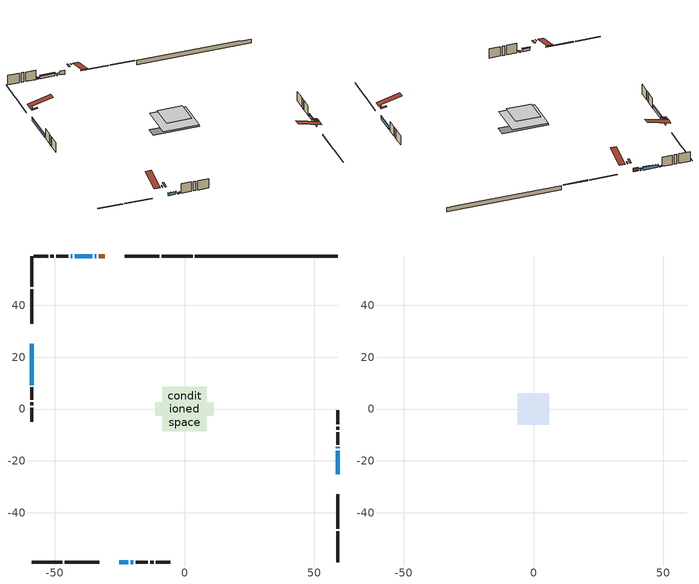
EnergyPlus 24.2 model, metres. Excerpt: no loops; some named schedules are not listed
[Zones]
conditioned space
 floor outside (Floor1 construction): -1.86,-1.86 -1.86,1.86 1.86,1.86 1.86,-1.86 z0.71
 floor adiabatic (AdiabaticFloorConstruction): -8.66,-8.66 -8.66,8.66 8.66,8.66 8.66,-8.66 z3.15
 floor foundation (Slab1 construction): -11.18,-2.55 -11.18,2.55 11.18,2.55 11.18,-2.55 z-1.54
 wall outside (RimJoist1 construction): 3.1,58.97 -8.83,58.97 / -58.97,-58.97 -47.04,-58.97 / -58.97,58.97 -58.97,47.04 / 58.97,-58.97 58.97,-47.04 z0.71:1.01
 wall outside (RimJoist2 construction): -9.76,58.97 -23.03,58.97 / -46.11,-58.97 -32.84,-58.97 / -58.97,46.11 -58.97,32.84 / 58.97,-46.11 58.97,-32.84 z0.71:1.01
 wall outside (AdiabaticWallConstruction 1): -30.75,58.97 -33.11,58.97 z0.71:2.74
 wall outside (AdiabaticWallConstruction): -34.04,58.97 -34.65,58.97 z0.71:1.63; 58.97,-25.12 58.97,-16.05 / -58.97,25.12 -58.97,9.24 / -25.12,-58.97 -21.72,-58.97 / -35.58,58.97 -42.38,58.97 z0.71:2.06; 58.97,-15.12 58.97,-14.62 / -20.79,-58.97 -19.79,-58.97 / -43.31,58.97 -43.81,58.97 z0.71:1.21
 wall outside (Wall1 construction): -44.74,58.97 -49.46,58.97 / -18.86,-58.97 -14.14,-58.97 / -58.97,8.32 -58.97,3.59 / 58.97,-13.69 58.97,-8.97 z0.71:5.59
 wall outside (Wall2 construction): -50.39,58.97 -51.67,58.97 / -13.21,-58.97 -11.93,-58.97 / -58.97,2.67 -58.97,1.39 / 58.97,-8.04 58.97,-6.76 z0.71:5.59
 wall outside (Wall3 construction): -52.6,58.97 -58.04,58.97 / -11,-58.97 -5.56,-58.97 / -58.97,0.46 -58.97,-4.98 / 58.97,-5.84 58.97,-0.39 z0.71:5.59
 wall foundation (FoundationWall1 construction): 4.03,58.97,-1.54 4.03,58.97,0.71 53.47,58.97,0.71 53.47,58.97,0.53 58.97,58.97,0.53 58.97,58.97,-1.54
 window (WindowConstruction 4): -34.04,58.97 -34.65,58.97 z0.71:1.62
 window (WindowConstruction 1): 58.97,-25.12 58.97,-16.05 z0.71:2.06
 window (WindowConstruction): -58.97,25.12 -58.97,9.25 z0.71:2.06
 window (WindowConstruction 2): -25.12,-58.97 -21.72,-58.97 z0.71:2.06
 window (WindowConstruction 3): -35.58,58.97 -42.38,58.97 z0.71:2.06
 window (WindowConstruction 5): 58.97,-15.12 58.97,-14.62 z0.71:1.21
 window (WindowConstruction 6): -20.79,-58.97 -19.79,-58.97 z0.71:1.21
 window (WindowConstruction 7): -43.31,58.97 -43.81,58.97 z0.71:1.21
 door (Door): -30.75,58.97 -33.11,58.97 z0.71:2.74
 ceiling adiabatic (AdiabaticFloorConstruction): 8.66,-8.66 8.66,8.66 -8.66,8.66 -8.66,-8.66 z3.15
 roof outside (Roof2 construction): -28.14,58.97,5.59 -28.14,57.76,5.89 -27.83,57.76,5.89 -27.83,58.97,5.59; -27.73,-58.97,5.59 -27.73,-57.76,5.89 -28.04,-57.76,5.89 -28.04,-58.97,5.59; -58.97,27.73,5.59 -57.76,27.73,5.89 -57.76,28.04,5.89 -58.97,28.04,5.59; 58.97,-27.73,5.59 57.76,-27.73,5.89 57.76,-28.04,5.89 58.97,-28.04,5.59
attic - vented
 floor to conditioned space (Floor2 construction Reversed): -5.98,-5.98 -5.98,5.98 5.98,5.98 5.98,-5.98 z5.59
 roof outside (Roof1 construction): -26.9,58.97,5.59 -26.9,47.56,8.44 -23.96,47.56,8.44 -23.96,58.97,5.59; -28.97,-58.97,5.59 -28.97,-47.56,8.44 -31.91,-47.56,8.44 -31.91,-58.97,5.59; -58.97,28.97,5.59 -47.56,28.97,8.44 -47.56,31.91,8.44 -58.97,31.91,5.59; 58.97,-28.97,5.59 47.56,-28.97,8.44 47.56,-31.91,8.44 58.97,-31.91,5.59
 roof outside (Roof3 construction): -29.82,58.97,5.59 -29.82,56,6.08 -29.07,56,6.08 -29.07,58.97,5.59; -26.05,-58.97,5.59 -26.05,-56,6.08 -26.8,-56,6.08 -26.8,-58.97,5.59; -58.97,26.05,5.59 -56,26.05,6.08 -56,26.8,6.08 -58.97,26.8,5.59; 58.97,-26.05,5.59 56,-26.05,6.08 56,-26.8,6.08 58.97,-26.8,5.59
shading: -34.95,58.97 -33.74,58.97 -33.74,59.27 -34.95,59.27 z1.92; 58.97,-15.75 58.97,-25.42 59.27,-25.42 59.27,-15.75 z2.36; -58.97,8.95 -58.97,25.42 -59.27,25.42 -59.27,8.95 z2.36; -21.42,-58.97 -25.42,-58.97 -25.42,-59.27 -21.42,-59.27 z2.36; -42.68,58.97 -35.28,58.97 -35.28,59.27 -42.68,59.27 z2.36; 58.97,-14.32 58.97,-15.42 59.27,-15.42 59.27,-14.32 z1.51; -19.49,-58.97 -21.09,-58.97 -21.09,-59.27 -19.49,-59.27 z1.51; -44.11,58.97 -43.01,58.97 -43.01,59.27 -44.11,59.27 z1.51
[Building]
Building 1: Terrain=Suburbs
[Site:Location]
Montreal Mirabel Intl AP_QC: Latitude {deg}=45.68; Longitude {deg}=-74.03; Time Zone {hr}=-5; Elevation {m}=82; Keep Site Location Information=Yes
[Site:GroundTemperature:Shallow]
0.642858, -1.75623, -1.94836, -0.80987, 3.76054, 8.30966, 12.2535, 14.7518, 14.9641, 12.9321, 9.08883, 4.67926
[Site:WaterMainsTemperature]
Calculation Method=Schedule; Temperature Schedule=mains temperature schedule
[Material] Roughness=Rough; Thermal Absorptance=0.9
Name | Thickness {m} | Conductivity {W/m-K} | Density {kg/m3} | Specific Heat {J/kg-K} | Solar Absorptance | Visible Absorptance
asphalt or fiberglass shingles | 0.00635 | 0.162714 | 1121.4 | 1465.45 | 0.84 | 0.84
ceiling loosefill ins | 0.254 | 0.0480833 | 16.02 | 1046.75 | 0.7 | 0.7
ceiling stud and cavity | 0.1397 | 0.314827 | 65.682 | 1177.47 | 0.7 | 0.7
concrete 4.0 in. | 0.1016 | 1.803125 | 2242.8 | 837.4 | 0.7 | 0.7
concrete 8.0 in. | 0.2032 | 1.803125 | 2242.8 | 837.4 | 0.7 | 0.7
door material | 0.04445 | 0.053851 | 512.64 | 1214.23 | 0.7 | 0.7
exterior vertical ins | 0.0436689 | 0.029427 | 32.04 | 1214.23 | 0.7 | 0.7
floor covering | 0.0127 | 0.0433444 | 54.468 | 1339.84 | 0.6 | 0.6
floor rigid ins; rim joist rigid ins; wall rigid ins | 0.051816 | 0.029427 | 32.04 | 1214.23 | 0.7 | 0.7
floor rigid ins 1; wall rigid ins 2 | 0.512978 | 0.029427 | 32.04 | 1214.23 | 0.7 | 0.7
floor stud and cavity | 0.1397 | 0.092771 | 92.3553 | 1139.71 | 0.7 | 0.7
floor stud and cavity 1 | 0.1397 | 1.75129 | 37.0049 | 1207.88 | 0.7 | 0.7
furniture material conditioned space 1 | 0.1524 | 0.115458 | 640.8 | 1214.23 | 0.6 | 0.6
gypsum board | 0.0127 | 0.160291 | 801 | 837.4 | 0.6 | 0.6
gypsum board 1 | 0.0127 | 0.160291 | 801 | 837.4 | 0.7 | 0.7
osb sheathing 0.5 in. | 0.0127 | 0.115458 | 512.64 | 1214.23 | 0.7 | 0.7
osb sheathing 0.75 in. | 0.01905 | 0.115458 | 512.64 | 1214.23 | 0.7 | 0.7
osb sheathing 2.0 in. | 0.0508 | 0.115458 | 512.64 | 1214.23 | 0.7 | 0.7
rim joist stud and cavity | 0.0508 | 0.0413573 | 125.044 | 1163.47 | 0.6 | 0.6
roof rigid ins; wall rigid ins 1 | 0.103632 | 0.029427 | 32.04 | 1214.23 | 0.7 | 0.7
roof stud and cavity | 0.2032 | 0.0885667 | 78.34581 | 1123.46 | 0.7 | 0.7
slab rigid ins | 0.0203751 | 0.029427 | 32.04 | 1214.23 | 0.7 | 0.7
wall stud and cavity | 0.1397 | 0.152282 | 139.0536 | 1170.24 | 0.7 | 0.7
wall stud and cavity 1 | 0.1397 | 0.300532 | 139.0536 | 1170.24 | 0.7 | 0.7
wall stud and cavity 2 | 0.1397 | 0.15141 | 139.0536 | 1170.24 | 0.7 | 0.7
wall stud and cavity 3 | 0.0889 | 0.380278 | 52.3479 | 1209.89 | 0.7 | 0.7
wall stud and cavity 4 | 0.0889 | 0.391764 | 83.0341 | 1211.67 | 0.7 | 0.7
wood siding | 0.0254 | 0.102417 | 544.68 | 1172.36 | 0 | 0
wood siding 1; wood siding 2; wood siding 3 | 0.0254 | 0.102417 | 544.68 | 1172.36 | 0.7 | 0.7
[WindowMaterial:SimpleGlazingSystem]
Name | U-Factor {W/m2-K} | Solar Heat Gain Coefficient
WindowMaterial | 2.93382 | 0.6
WindowMaterial 1 | 3.0383 | 0.46
WindowMaterial 2 | 3.09508 | 0.34
[Construction]
AdiabaticFloorConstruction: floor stud and cavity 1, floor rigid ins 1, osb sheathing 0.75 in., floor covering
AdiabaticWallConstruction: wood siding 2, wall rigid ins 2, wall stud and cavity 3, gypsum board
AdiabaticWallConstruction 1: wood siding 3, wall rigid ins 2, wall stud and cavity 3, gypsum board
Door: door material
Floor1 construction: floor stud and cavity, floor rigid ins, osb sheathing 0.75 in., floor covering
Floor2 construction Reversed: gypsum board, ceiling stud and cavity, ceiling loosefill ins
FoundationWall1 construction: concrete 8.0 in., gypsum board 1
furniture construction conditioned space 1: furniture material conditioned space 1
PartitionWallConstruction: gypsum board, wall stud and cavity 4, gypsum board
RimJoist1 construction; RimJoist2 construction: wood siding 1, rim joist rigid ins, osb sheathing 2.0 in., rim joist stud and cavity
Roof1 construction; Roof3 construction: asphalt or fiberglass shingles
Roof2 construction: asphalt or fiberglass shingles, roof rigid ins, osb sheathing 0.75 in., roof stud and cavity, gypsum board
Slab1 construction: slab rigid ins, concrete 4.0 in.
Wall1 construction: wood siding, wall rigid ins, osb sheathing 0.5 in., wall stud and cavity, gypsum board
Wall2 construction: wood siding, wall rigid ins 1, osb sheathing 0.5 in., wall stud and cavity 1, gypsum board
Wall3 construction: wood siding, wall rigid ins, osb sheathing 0.5 in., wall stud and cavity 2, gypsum board
WindowConstruction; WindowConstruction 1; WindowConstruction 2; WindowConstruction 3: WindowMaterial
WindowConstruction 4: WindowMaterial 1
WindowConstruction 5; WindowConstruction 6; WindowConstruction 7: WindowMaterial 2
[Zone] Multiplier=1; Part of Total Floor Area=Yes
Name | Volume {m3}
attic - vented | 58.1768
conditioned space | 1034.9
[Space]
Name | Zone | Volume {m3}
attic - vented 1 | attic - vented | 58.1768
conditioned space 1 | conditioned space | 1034.9
[ZoneInfiltration:EffectiveLeakageArea]
infil attic - vented 1: Zone or Space=attic - vented 1; Schedule=Always On Discrete; Effective Air Leakage Area {cm2}=6603.69; Stack Coefficient=0.000198317; Wind Coefficient=9.51481e-06
[ZoneMixing]
whole house fan mix: Zone or Space=attic - vented; Schedule=Always On Continuous; Design Flow Rate Calculation Method=Flow/Zone; Design Flow Rate {m3/s}=0; Source Zone or Space=conditioned space
[SurfaceProperty:ExposedFoundationPerimeter]
Slab1: Exposed Perimeter Calculation Method=TotalExposedPerimeter; Total Exposed Perimeter {m}=54.94
[InternalMass] Zone or ZoneList=conditioned space; Space or SpaceList=conditioned space 1
Name | Construction | Surface Area {m2}
furniture mass conditioned space 1 | furniture construction conditioned space 1 | 171.124
partition wall mass | PartitionWallConstruction | 427.81
[Lights]
interior lighting: Zone or ZoneList or Space or SpaceList=conditioned space 1; Schedule=interior lighting schedule; Design Level Calculation Method=LightingLevel; Lighting Level {W}=343.2; Return Air Fraction=0; Fraction Radiant=0.6; Fraction Visible=0.2; Fraction Replaceable=1
[People]
occupants: Zone or ZoneList or Space or SpaceList=conditioned space 1; Number of People Schedule=occupants schedule; Number of People Calculation Method=People; Number of People=3; Fraction Radiant=0.314171; Sensible Heat Fraction=0.56303; Activity Level Schedule=occupants activity schedule; Carbon Dioxide Generation Rate {m3/s-W}=0; Enable ASHRAE 55 Comfort Warnings=No; Mean Radiant Temperature Calculation Type=EnclosureAveraged
[ElectricEquipment] Zone or ZoneList or Space or SpaceList=conditioned space 1; Design Level Calculation Method=EquipmentLevel
Name | Schedule | Design Level {W} | Fraction Latent | Fraction Radiant | Fraction Lost
clothes dryer | clothes dryer schedule | 140.772 | 0.015 | 0.081 | 0.85
clothes washer | clothes washer schedule | 32.1985 | 0.03 | 0.162 | 0.7
cooking range | cooking range schedule | 215.147 | 0.08 | 0.432 | 0.2
dishwasher | dishwasher schedule | 66.8632 | 0.3 | 0.18 | 0.4
fridge | fridge schedule | 72.9452 | 0 | 0.6 | 0
mech vent house fan | mech vent house fan schedule | 52 | 0 | 0 | 1
mech vent house fan cfis | mech vent house fan cfis schedule | 0 | 0 | 0 | 0
misc plug loads | misc plug loads schedule | 494.7 | 0.045 | 0.513 | 0.1
whole house fan | Always On Discrete | 0 | 0 | 0 | 1
[OtherEquipment] Zone or ZoneList or Space or SpaceList=conditioned space 1; Design Level Calculation Method=EquipmentLevel
Name | Fuel Type | Schedule | Design Level {W} | Fraction Latent | Fraction Radiant | Fraction Lost
clothes dryer 1 | Electricity | clothes dryer schedule | 0 | 0.015 | 0.081 | 0.85
cooking range 1 | Electricity | cooking range schedule | 0 | 0.08 | 0.432 | 0.2
general water use latent | None | general water use schedule | 62.594 | 1 | 0 | 0
general water use sensible | None | general water use schedule | -61.6891 | 0 | 0.6 | 0
mech vent house fan latent load | None | Always On Discrete | 0 | 1 | 0 | 0
mech vent house fan sensible load | None | Always On Discrete | 0 | 0 | 0 | 0
water heater energy adjustment1 | Electricity | Always On Discrete | 0.01 | 0 | 0 | 1
[ZoneInfiltration:DesignFlowRate] Zone or ZoneList or Space or SpaceList=conditioned space 1; Schedule=Always On Discrete; Design Flow Rate Calculation Method=Flow/Zone; Design Flow Rate {m3/s}=0
infil flow; natural vent flow; whole house fan flow
[AvailabilityManager:Scheduled]
air source heat pump airloop Availability Manager: Schedule=Always On Discrete
[Foundation:Kiva]
Foundation Kiva 1: Initial Indoor Air Temperature {C}=21; Wall Height Above Grade {m}=0.710001; Wall Depth Below Slab {m}=0.2032; Custom Block Material Name 1=exterior vertical ins; Custom Block Depth 1 {m}=2.25; Custom Block X Position 1 {m}=0.2159; Custom Block Z Position 1 {m}=0
[Foundation:Kiva:Settings]
Soil Conductivity {W/m-K}=0.849921; Soil Density {kg/m3}=1842.3; Soil Specific Heat {J/kg-K}=418.7; Ground Solar Absorptivity=0.9; Ground Thermal Absorptivity=0.9; Ground Surface Roughness {m}=0.03; Far-Field Width {m}=40; Deep-Ground Boundary Condition=ZeroFlux; Deep-Ground Depth {m}=40; Minimum Cell Dimension {m}=0.2; Maximum Cell Growth Coefficient=3; Simulation Timestep=Timestep
[Exterior:Lights]
exterior lighting: Schedule=exterior lighting schedule; Design Level {W}=75.6
[EnergyManagementSystem:GlobalVariable]
air_source_heat_pump_airloop_Fan_RTF
infil_program_Qfan
infil_program_Qinf
natural_vent_program_Qnv
natural_vent_program_Qwhf
[EnergyManagementSystem:Sensor]
Name | Output:Variable or Output:Meter Index Key | Output:Variable or Output:Meter
airflow_gain | infil flow | Infiltration Sensible Heat Gain Energy
airflow_gain_1 | natural vent flow | Infiltration Sensible Heat Gain Energy
airflow_gain_2 | whole house fan flow | Infiltration Sensible Heat Gain Energy
airflow_loss | infil flow | Infiltration Sensible Heat Loss Energy
airflow_loss_1 | natural vent flow | Infiltration Sensible Heat Loss Energy
airflow_loss_2 | whole house fan flow | Infiltration Sensible Heat Loss Energy
clg_load_cond |  | Cooling:EnergyTransfer:Zone:CONDITIONED SPACE
clg_sp_s; clg_sp_s_1 | cooling setpoint | Schedule Value
clothes_dryer_exhaust_0_sch_s | clothes dryer exhaust 0 schedule | Schedule Value
cool_season | cooling season schedule | Schedule Value
htg_load_cond |  | Heating:EnergyTransfer:Zone:CONDITIONED SPACE
htg_sp_s; htg_sp_s_1 | heating setpoint | Schedule Value
ig_ee_conv | clothes dryer | Electric Equipment Convective Heating Energy
ig_ee_conv_2 | cooking range | Electric Equipment Convective Heating Energy
ig_ee_conv_4 | fridge | Electric Equipment Convective Heating Energy
ig_ee_conv_5 | misc plug loads | Electric Equipment Convective Heating Energy
ig_ee_conv_6 | whole house fan | Electric Equipment Convective Heating Energy
ig_ee_rad | clothes dryer | Electric Equipment Radiant Heating Energy
ig_ee_rad_2 | cooking range | Electric Equipment Radiant Heating Energy
ig_ee_rad_4 | fridge | Electric Equipment Radiant Heating Energy
ig_ee_rad_5 | misc plug loads | Electric Equipment Radiant Heating Energy
ig_ee_rad_6 | whole house fan | Electric Equipment Radiant Heating Energy
ig_lgt_conv | interior lighting | Lights Convective Heating Energy
ig_lgt_rad | interior lighting | Lights Radiant Heating Energy
ig_lgt_vis | interior lighting | Lights Visible Radiation Heating Energy
ig_oe_conv | clothes dryer 1 | Other Equipment Convective Heating Energy
ig_oe_conv_1 | cooking range 1 | Other Equipment Convective Heating Energy
ig_oe_conv_2 | general water use latent | Other Equipment Convective Heating Energy
ig_oe_conv_3 | general water use sensible | Other Equipment Convective Heating Energy
ig_oe_conv_4 | water heater energy adjustment1 | Other Equipment Convective Heating Energy
ig_oe_rad | clothes dryer 1 | Other Equipment Radiant Heating Energy
ig_oe_rad_1 | cooking range 1 | Other Equipment Radiant Heating Energy
ig_oe_rad_2 | general water use latent | Other Equipment Radiant Heating Energy
ig_oe_rad_3 | general water use sensible | Other Equipment Radiant Heating Energy
ig_oe_rad_4 | water heater energy adjustment1 | Other Equipment Radiant Heating Energy
ig_ppl_conv | occupants | People Convective Heating Energy
ig_ppl_rad | occupants | People Radiant Heating Energy
im_conv | furniture mass conditioned space 1 | Surface Inside Face Convection Heat Gain Energy
im_conv_1 | partition wall mass | Surface Inside Face Convection Heat Gain Energy
im_ig | furniture mass conditioned space 1 | Surface Inside Face Internal Gains Radiation Heat Gain Energy
im_ig_1 | partition wall mass | Surface Inside Face Internal Gains Radiation Heat Gain Energy
im_lgt | furniture mass conditioned space 1 | Surface Inside Face Lights Radiation Heat Gain Energy
im_lgt_1 | partition wall mass | Surface Inside Face Lights Radiation Heat Gain Energy
im_sol | furniture mass conditioned space 1 | Surface Inside Face Solar Radiation Heat Gain Energy
im_sol_1 | partition wall mass | Surface Inside Face Solar Radiation Heat Gain Energy
im_surf | furniture mass conditioned space 1 | Surface Inside Face Net Surface Thermal Radiation Heat Gain Energy
im_surf_1 | partition wall mass | Surface Inside Face Net Surface Thermal Radiation Heat Gain Energy
mv_conv | mech vent house fan | Electric Equipment Convective Heating Energy
mv_conv_1 | mech vent house fan cfis | Electric Equipment Convective Heating Energy
mv_conv_2 | mech vent house fan latent load | Other Equipment Convective Heating Energy
mv_conv_3 | mech vent house fan sensible load | Other Equipment Convective Heating Energy
mv_rad | mech vent house fan | Electric Equipment Radiant Heating Energy
mv_rad_1 | mech vent house fan cfis | Electric Equipment Radiant Heating Energy
mv_rad_2 | mech vent house fan latent load | Other Equipment Radiant Heating Energy
mv_rad_3 | mech vent house fan sensible load | Other Equipment Radiant Heating Energy
natural_vent_s | natural vent schedule | Schedule Value
out_pb_s |  | Site Outdoor Air Barometric Pressure
out_wt_s |  | Site Outdoor Air Humidity Ratio
site_vw_s |  | Site Wind Speed
ss_back_out | Window1 | Surface Window Shortwave from Zone Back Out Window Heat Transfer Rate
ss_back_out_1 | Window16 | Surface Window Shortwave from Zone Back Out Window Heat Transfer Rate
ss_back_out_2 | Window2 | Surface Window Shortwave from Zone Back Out Window Heat Transfer Rate
ss_back_out_3 | Window24 | Surface Window Shortwave from Zone Back Out Window Heat Transfer Rate
ss_back_out_4 | Window27 | Surface Window Shortwave from Zone Back Out Window Heat Transfer Rate
ss_back_out_5 | Window33 | Surface Window Shortwave from Zone Back Out Window Heat Transfer Rate
ss_back_out_6 | Window34 | Surface Window Shortwave from Zone Back Out Window Heat Transfer Rate
ss_back_out_7 | Window36 | Surface Window Shortwave from Zone Back Out Window Heat Transfer Rate
ss_conv | Door1 | Surface Inside Face Convection Heat Gain Energy
ss_conv_1 | Window1 | Surface Inside Face Convection Heat Gain Energy
ss_conv_2 | Window16 | Surface Inside Face Convection Heat Gain Energy
ss_conv_3 | Window2 | Surface Inside Face Convection Heat Gain Energy
ss_conv_4 | Window24 | Surface Inside Face Convection Heat Gain Energy
ss_conv_5 | Window27 | Surface Inside Face Convection Heat Gain Energy
ss_conv_6 | Window33 | Surface Inside Face Convection Heat Gain Energy
ss_conv_7 | Window34 | Surface Inside Face Convection Heat Gain Energy
ss_conv_8 | Window36 | Surface Inside Face Convection Heat Gain Energy
ss_ig | Door1 | Surface Inside Face Internal Gains Radiation Heat Gain Energy
ss_ig_1 | Window1 | Surface Inside Face Internal Gains Radiation Heat Gain Energy
ss_ig_2 | Window16 | Surface Inside Face Internal Gains Radiation Heat Gain Energy
ss_ig_3 | Window2 | Surface Inside Face Internal Gains Radiation Heat Gain Energy
ss_ig_4 | Window24 | Surface Inside Face Internal Gains Radiation Heat Gain Energy
ss_ig_5 | Window27 | Surface Inside Face Internal Gains Radiation Heat Gain Energy
ss_ig_6 | Window33 | Surface Inside Face Internal Gains Radiation Heat Gain Energy
ss_ig_7 | Window34 | Surface Inside Face Internal Gains Radiation Heat Gain Energy
ss_ig_8 | Window36 | Surface Inside Face Internal Gains Radiation Heat Gain Energy
ss_lgt | Door1 | Surface Inside Face Lights Radiation Heat Gain Energy
ss_sol | Door1 | Surface Inside Face Solar Radiation Heat Gain Energy
ss_surf | Door1 | Surface Inside Face Net Surface Thermal Radiation Heat Gain Energy
ss_surf_1 | Window1 | Surface Inside Face Net Surface Thermal Radiation Heat Gain Energy
ss_surf_2 | Window16 | Surface Inside Face Net Surface Thermal Radiation Heat Gain Energy
ss_surf_3 | Window2 | Surface Inside Face Net Surface Thermal Radiation Heat Gain Energy
ss_surf_4 | Window24 | Surface Inside Face Net Surface Thermal Radiation Heat Gain Energy
ss_surf_5 | Window27 | Surface Inside Face Net Surface Thermal Radiation Heat Gain Energy
ss_surf_6 | Window33 | Surface Inside Face Net Surface Thermal Radiation Heat Gain Energy
ss_surf_7 | Window34 | Surface Inside Face Net Surface Thermal Radiation Heat Gain Energy
ss_surf_8 | Window36 | Surface Inside Face Net Surface Thermal Radiation Heat Gain Energy
ss_trans_in | Window1 | Surface Window Transmitted Solar Radiation Rate
ss_trans_in_1 | Window16 | Surface Window Transmitted Solar Radiation Rate
ss_trans_in_2 | Window2 | Surface Window Transmitted Solar Radiation Rate
ss_trans_in_3 | Window24 | Surface Window Transmitted Solar Radiation Rate
ss_trans_in_4 | Window27 | Surface Window Transmitted Solar Radiation Rate
ss_trans_in_5 | Window33 | Surface Window Transmitted Solar Radiation Rate
ss_trans_in_6 | Window34 | Surface Window Transmitted Solar Radiation Rate
ss_trans_in_7 | Window36 | Surface Window Transmitted Solar Radiation Rate
ss_trans_out | Window1 | Surface Inside Face Initial Transmitted Diffuse Transmitted Out Window Solar Radiation Rate
ss_trans_out_1 | Window16 | Surface Inside Face Initial Transmitted Diffuse Transmitted Out Window Solar Radiation Rate
ss_trans_out_2 | Window2 | Surface Inside Face Initial Transmitted Diffuse Transmitted Out Window Solar Radiation Rate
ss_trans_out_3 | Window24 | Surface Inside Face Initial Transmitted Diffuse Transmitted Out Window Solar Radiation Rate
ss_trans_out_4 | Window27 | Surface Inside Face Initial Transmitted Diffuse Transmitted Out Window Solar Radiation Rate
ss_trans_out_5 | Window33 | Surface Inside Face Initial Transmitted Diffuse Transmitted Out Window Solar Radiation Rate
ss_trans_out_6 | Window34 | Surface Inside Face Initial Transmitted Diffuse Transmitted Out Window Solar Radiation Rate
ss_trans_out_7 | Window36 | Surface Inside Face Initial Transmitted Diffuse Transmitted Out Window Solar Radiation Rate
s_conv | Floor1 | Surface Inside Face Convection Heat Gain Energy
s_conv_1 | Floor2 | Surface Inside Face Convection Heat Gain Energy
s_conv_10 | RimJoist2:180 | Surface Inside Face Convection Heat Gain Energy
s_conv_11 | RimJoist2:270 | Surface Inside Face Convection Heat Gain Energy
s_conv_12 | RimJoist2:90 | Surface Inside Face Convection Heat Gain Energy
s_conv_13 | Roof2:0 | Surface Inside Face Convection Heat Gain Energy
s_conv_14 | Roof2:180 | Surface Inside Face Convection Heat Gain Energy
s_conv_15 | Roof2:270 | Surface Inside Face Convection Heat Gain Energy
s_conv_16 | Roof2:90 | Surface Inside Face Convection Heat Gain Energy
s_conv_17 | Slab1 | Surface Inside Face Convection Heat Gain Energy
s_conv_18 | Wall1:0 | Surface Inside Face Convection Heat Gain Energy
s_conv_19 | Wall1:180 | Surface Inside Face Convection Heat Gain Energy
s_conv_2 | FoundationWall1 | Surface Inside Face Convection Heat Gain Energy
s_conv_20 | Wall1:270 | Surface Inside Face Convection Heat Gain Energy
s_conv_21 | Wall1:90 | Surface Inside Face Convection Heat Gain Energy
s_conv_22 | Wall2:0 | Surface Inside Face Convection Heat Gain Energy
s_conv_23 | Wall2:180 | Surface Inside Face Convection Heat Gain Energy
s_conv_24 | Wall2:270 | Surface Inside Face Convection Heat Gain Energy
s_conv_25 | Wall2:90 | Surface Inside Face Convection Heat Gain Energy
s_conv_26 | Wall3:0 | Surface Inside Face Convection Heat Gain Energy
s_conv_27 | Wall3:180 | Surface Inside Face Convection Heat Gain Energy
s_conv_28 | Wall3:270 | Surface Inside Face Convection Heat Gain Energy
s_conv_29 | Wall3:90 | Surface Inside Face Convection Heat Gain Energy
s_conv_3 | inferred conditioned ceiling | Surface Inside Face Convection Heat Gain Energy
s_conv_4 | inferred conditioned floor | Surface Inside Face Convection Heat Gain Energy
s_conv_5 | RimJoist1:0 | Surface Inside Face Convection Heat Gain Energy
s_conv_6 | RimJoist1:180 | Surface Inside Face Convection Heat Gain Energy
s_conv_7 | RimJoist1:270 | Surface Inside Face Convection Heat Gain Energy
s_conv_8 | RimJoist1:90 | Surface Inside Face Convection Heat Gain Energy
s_conv_9 | RimJoist2:0 | Surface Inside Face Convection Heat Gain Energy
s_ig | Floor1 | Surface Inside Face Internal Gains Radiation Heat Gain Energy
s_ig_1 | Floor2 | Surface Inside Face Internal Gains Radiation Heat Gain Energy
s_ig_10 | RimJoist2:180 | Surface Inside Face Internal Gains Radiation Heat Gain Energy
s_ig_11 | RimJoist2:270 | Surface Inside Face Internal Gains Radiation Heat Gain Energy
s_ig_12 | RimJoist2:90 | Surface Inside Face Internal Gains Radiation Heat Gain Energy
s_ig_13 | Roof2:0 | Surface Inside Face Internal Gains Radiation Heat Gain Energy
